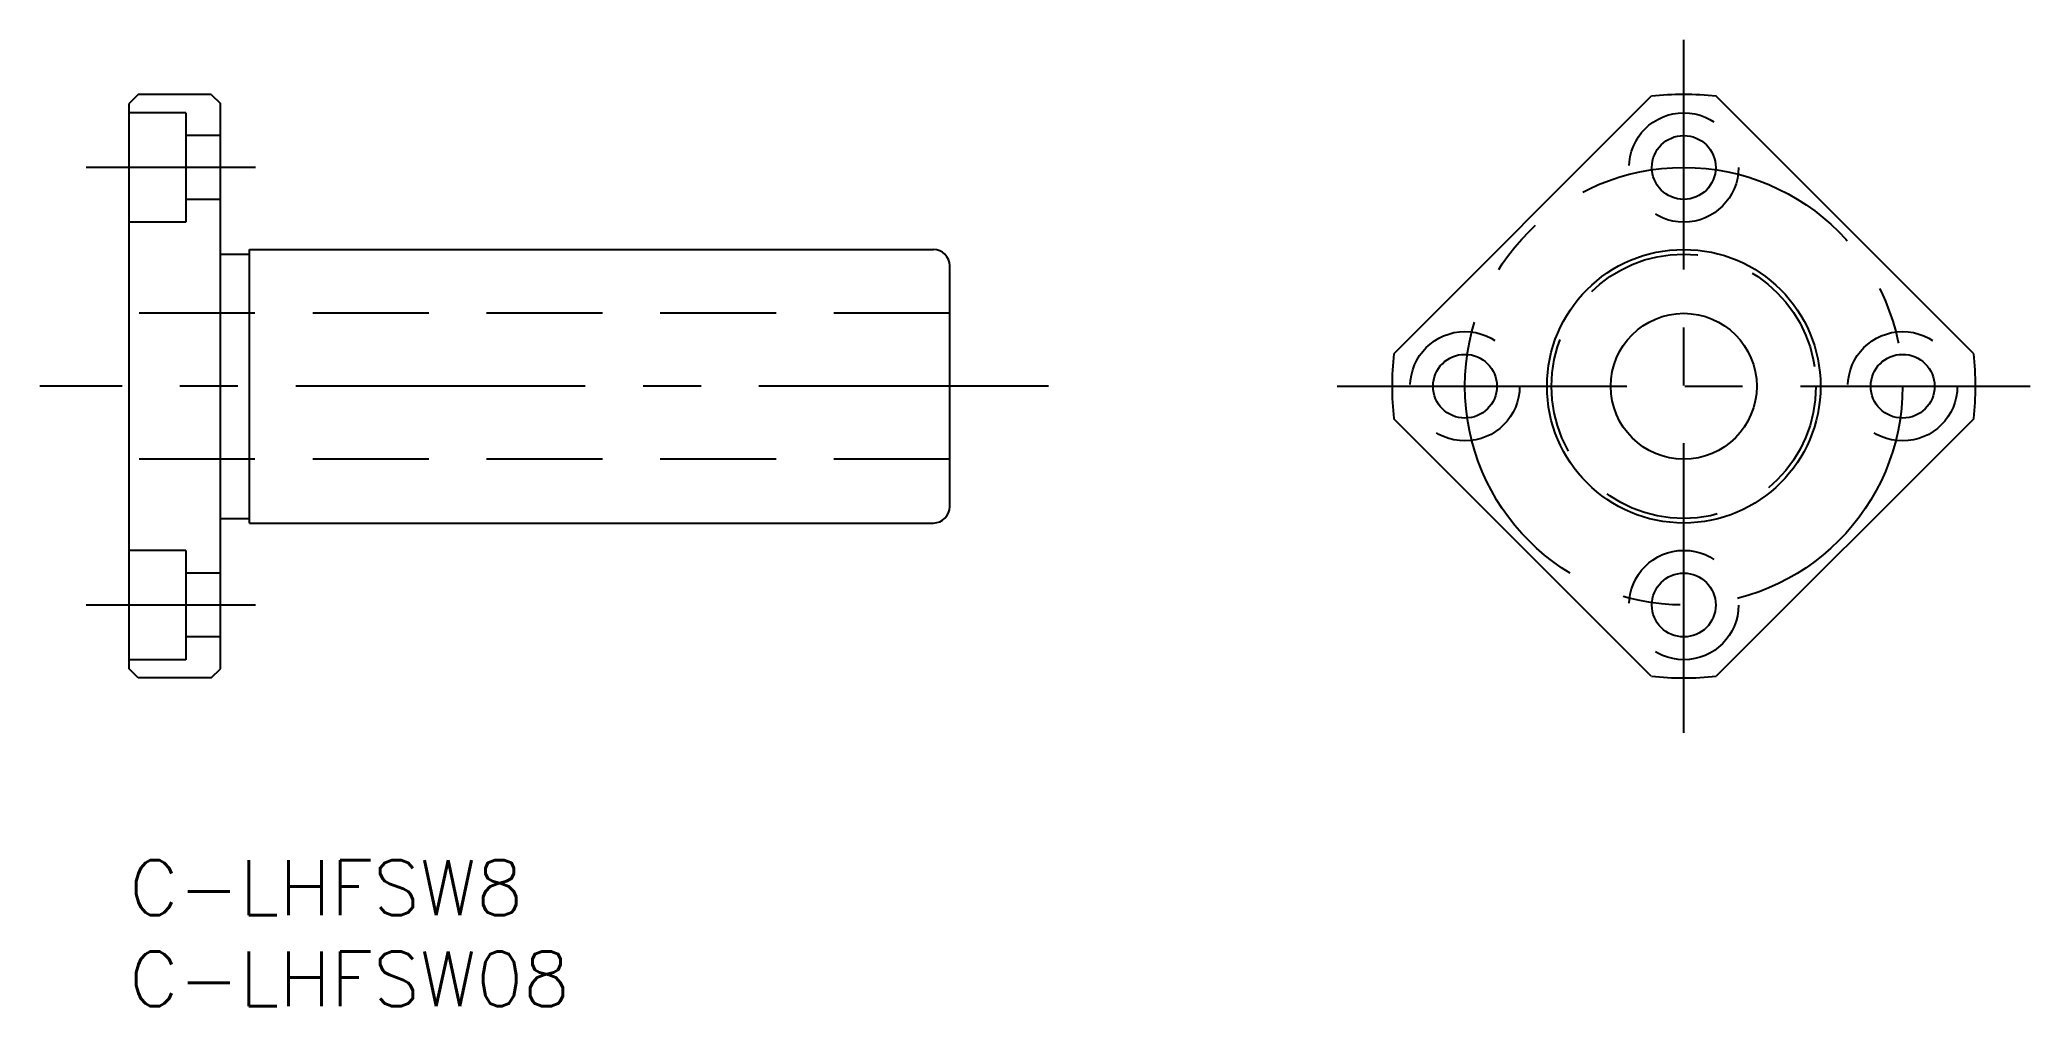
# Model space of a CAD drawing. Extents: x -5 to 104, y -8 to 45.
import ezdxf

# ---------------------------------------------------------------- set-up
doc = ezdxf.new("R2010")
doc.units = 0
doc.header["$LTSCALE"] = 0.5
doc.linetypes.add('CENTER', pattern=[50.8, 31.75, -6.35, 6.35, -6.35])
doc.linetypes.add('DASHED', pattern=[19.05, 12.7, -6.35])
for name, color, linetype in [('MSM_CENTER', 1, 'CENTER'), ('MSM_CONTINUOUS', 7, 'CONTINUOUS'), ('MSM_DASHED', 4, 'DASHED'), ('MSM_PART_NUMBER', 7, 'CONTINUOUS')]:
    doc.layers.add(name, color=color, linetype=linetype)
doc.styles.get("Standard").update_dxf_attribs({"font": 'txt.shx', "height": 1, "bigfont": 'bigfont.shx'})

# ---------------------------------------------------------------- blocks, each defined once
blk = doc.blocks.new('*U26')
at = {"layer": 'MSM_PART_NUMBER'}
blk.add_text('C-LHFSW8', height=3, dxfattribs=at).set_placement((0, -3))
blk = doc.blocks.new('*U27')
at = {"layer": 'MSM_PART_NUMBER'}
blk.add_text('C-LHFSW08', height=3, dxfattribs=at).set_placement((0, -8))

msp = doc.modelspace()

# ---------------------------------------------------------------- linework, layer by layer
at = {"layer": 'MSM_CENTER'}
for p, q in [((85.25, 7), (85.25, 45)), ((6.92, 38), (-2.35, 38)), ((50.41, 26), (-4.9, 26)), ((66.25, 26), (104.25, 26)), ((6.92, 14), (-2.35, 14))]:
    msp.add_line(p, q, dxfattribs=at)
msp.add_circle((85.25, 26), 12, dxfattribs=at)
at = {"layer": 'MSM_CONTINUOUS'}
for p, q in [((0.5, 42), (0, 41.5)), ((0, 10.5), (0, 41.5)), ((4.5, 42), (0.5, 42)), ((4.5, 42), (5, 41.5)), ((5, 10.5), (5, 41.5)), ((83.47, 41.9), (69.35, 27.78)), ((101.15, 27.78), (87.02, 41.9)), ((5, 33.25), (6.6, 33.25)), ((6.6, 33.5), (44.1, 33.5)), ((6.6, 18.5), (6.6, 33.5)), ((45, 19.4), (45, 32.6)), ((83.47, 10.1), (69.35, 24.22)), ((101.15, 24.22), (87.02, 10.1)), ((5, 18.75), (6.6, 18.75)), ((6.6, 18.5), (44.1, 18.5)), ((0.5, 10), (0, 10.5)), ((4.5, 10), (0.5, 10)), ((4.5, 10), (5, 10.5))]:
    msp.add_line(p, q, dxfattribs=at)
for centre, radius in [((85.25, 38), 1.75), ((85.25, 26), 7.5), ((85.25, 26), 4), ((73.25, 26), 1.75), ((97.25, 26), 1.75), ((85.25, 14), 1.75)]:
    msp.add_circle(centre, radius, dxfattribs=at)
for centre, radius, start, end in [((85.25, 26), 16, 83.6248, 96.3752), ((44.1, 32.6), 0.9, 0, 90), ((85.25, 26), 16, 173.6248, 186.3752), ((85.25, 26), 16, 353.6248, 6.3752), ((44.1, 19.4), 0.9, 270, 0), ((85.25, 26), 16, 263.6248, 276.3752)]:
    msp.add_arc(centre, radius, start, end, dxfattribs=at)
at = {"layer": 'MSM_DASHED'}
for p, q in [((3.1, 41), (0, 41)), ((3.1, 41), (3.1, 35)), ((5, 39.75), (3.1, 39.75)), ((5, 36.25), (3.1, 36.25)), ((3.1, 35), (0, 35)), ((45, 30), (0, 30)), ((45, 22), (0, 22)), ((3.1, 17), (0, 17)), ((3.1, 17), (3.1, 11)), ((5, 15.75), (3.1, 15.75)), ((5, 12.25), (3.1, 12.25)), ((3.1, 11), (0, 11))]:
    msp.add_line(p, q, dxfattribs=at)
for centre, radius in [((85.25, 38), 3), ((85.25, 26), 7.25), ((73.25, 26), 3), ((97.25, 26), 3), ((85.25, 14), 3)]:
    msp.add_circle(centre, radius, dxfattribs=at)

# ---------------------------------------------------------------- block references
at = {"layer": 'MSM_CONTINUOUS'}
for name in ['*U26', '*U27']:
    msp.add_blockref(name, (0, 0), dxfattribs=at)

doc.saveas('drawing.dxf')
